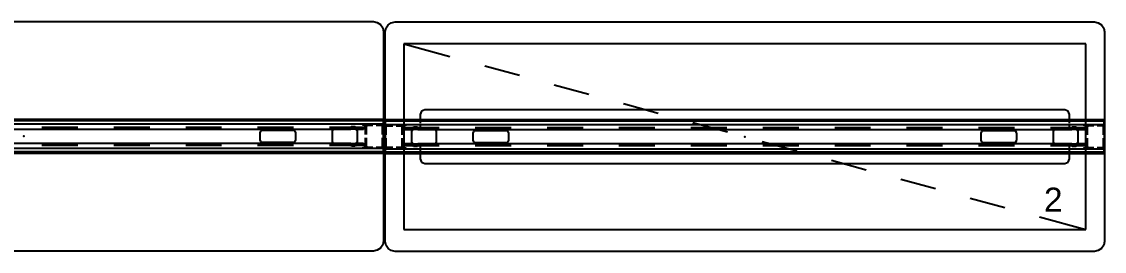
# Model space of a CAD drawing. Header units: inches. Extents: x 0 to 707, y 8 to 426.
# Drawn here: x 239 to 329.4, y 87.5 to 106.7 of the extents above; entities that cross this region are included whole.
import ezdxf

# ---------------------------------------------------------------- set-up
doc = ezdxf.new("R2010")
doc.units = ezdxf.units.IN
doc.header["$MEASUREMENT"] = 0
for name, color, linetype in [('PHWALL', 7, 'Continuous'), ('STORAGE', 7, 'Continuous'), ('TILE', 3, 'Continuous')]:
    doc.layers.add(name, color=color, linetype=linetype)
doc.styles.get("Standard").update_dxf_attribs({"font": 'arial.ttf'})

# ---------------------------------------------------------------- blocks, each defined once
blk = doc.blocks.new('PHZ100_75601_0P')
at = {"layer": 'PHWALL'}
for p, q in [((-30, 8.762), (-29.926, 9.102)), ((-29.926, 9.102), (-29.761, 9.339)), ((-29.761, 9.339), (-29.521, 9.505)), ((-29.521, 9.505), (-29.184, 9.578)), ((-29.184, 9.578), (29.184, 9.578)), ((29.184, 9.578), (29.488, 9.519)), ((29.488, 9.519), (29.761, 9.339)), ((29.761, 9.339), (29.948, 9.048)), ((29.948, 9.048), (30, 8.762)), ((-30, -8.762), (-30, 8.762)), ((30, 8.762), (30, -8.762)), ((30, 1.354), (-30, 1.354)), ((30, 1.294), (-30, 1.294)), ((-30, 1.235), (-30, -1.235)), ((-30, 0.834), (-29.977, 0.918)), ((-29.977, 0.918), (-29.92, 0.976)), ((-29.92, 0.976), (-29.834, 1)), ((-29.876, 0.902), (-29.823, 0.917)), ((-29.834, 1), (-29.362, 1)), ((-29.823, 0.917), (-29.362, 0.917)), ((-29.087, 1), (-28.666, 1)), ((-29.087, 0.917), (-28.666, 0.917)), ((-28.666, 1), (-28.666, 0.917)), ((-28.58, 0.976), (-28.666, 1)), ((-28.624, 0.902), (-28.666, 0.917)), ((-28.523, 0.918), (-28.58, 0.976)), ((-28.5, 0.834), (-28.523, 0.918)), ((28.5, 0.834), (28.523, 0.918)), ((28.523, 0.918), (28.58, 0.976)), ((28.58, 0.976), (28.666, 1)), ((28.624, 0.902), (28.666, 0.917)), ((28.666, 1), (28.666, 0.917)), ((29.127, 1), (28.666, 1)), ((29.127, 0.917), (28.666, 0.917)), ((29.834, 1), (29.402, 1)), ((29.823, 0.917), (29.402, 0.917)), ((29.876, 0.902), (29.823, 0.917)), ((29.92, 0.976), (29.834, 1)), ((29.977, 0.918), (29.92, 0.976)), ((30, 0.834), (29.977, 0.918)), ((30, 0.157), (30, 1.235)), ((-30, 0.157), (-30, 0.834)), ((-29.92, 0.812), (-29.903, 0.875)), ((-29.92, 0.157), (-29.92, 0.812)), ((-29.903, 0.875), (-29.876, 0.902)), ((-28.597, 0.875), (-28.624, 0.902)), ((-28.583, 0.823), (-28.597, 0.875)), ((-28.583, 0.157), (-28.583, 0.823)), ((-25.5, 0.725), (-28.583, 0.725)), ((-28.583, 0.665), (-25.5, 0.665)), ((-28.5, 0.157), (-28.5, 0.834)), ((-27.795, 0.433), (-27.738, 0.572)), ((-27.795, -0.433), (-27.795, 0.433)), ((-27.738, 0.572), (-27.598, 0.63)), ((-27.598, 0.63), (-25.945, 0.63)), ((-25.945, 0.63), (-25.806, 0.572)), ((-25.806, 0.572), (-25.748, 0.433)), ((-25.748, 0.433), (-25.748, -0.433)), ((-22.627, 0.442), (-22.685, 0.303)), ((-22.685, 0.303), (-22.685, -0.303)), ((-22.488, 0.5), (-22.627, 0.442)), ((-19.5, 0.725), (-22.5, 0.725)), ((-22.5, 0.665), (-19.5, 0.665)), ((-19.882, 0.5), (-22.488, 0.5)), ((-19.743, 0.442), (-19.882, 0.5)), ((-19.685, 0.303), (-19.743, 0.442)), ((-19.685, -0.303), (-19.685, 0.303)), ((-13.5, 0.725), (-16.5, 0.725)), ((-16.5, 0.665), (-13.5, 0.665)), ((-7.5, 0.725), (-10.5, 0.725)), ((-10.5, 0.665), (-7.5, 0.665)), ((-1.5, 0.725), (-4.5, 0.725)), ((-4.5, 0.665), (-1.5, 0.665)), ((4.5, 0.725), (1.5, 0.725)), ((1.5, 0.665), (4.5, 0.665)), ((10.5, 0.725), (7.5, 0.725)), ((7.5, 0.665), (10.5, 0.665)), ((16.5, 0.725), (13.5, 0.725)), ((13.5, 0.665), (16.5, 0.665)), ((22.5, 0.725), (19.5, 0.725)), ((19.5, 0.665), (22.5, 0.665)), ((19.743, 0.442), (19.685, 0.303)), ((19.685, 0.303), (19.685, -0.303)), ((19.882, 0.5), (19.743, 0.442)), ((22.488, 0.5), (19.882, 0.5)), ((22.627, 0.442), (22.488, 0.5)), ((22.685, 0.303), (22.627, 0.442)), ((22.685, -0.303), (22.685, 0.303)), ((28.583, 0.725), (25.5, 0.725)), ((25.5, 0.665), (28.583, 0.665)), ((25.748, 0.433), (25.806, 0.572)), ((25.748, -0.433), (25.748, 0.433)), ((25.806, 0.572), (25.945, 0.63)), ((25.945, 0.63), (27.598, 0.63)), ((27.598, 0.63), (27.738, 0.572)), ((27.738, 0.572), (27.795, 0.433)), ((27.795, 0.433), (27.795, -0.433)), ((28.5, 0.157), (28.5, 0.834)), ((28.583, 0.823), (28.597, 0.875)), ((28.583, 0.157), (28.583, 0.823)), ((28.597, 0.875), (28.624, 0.902)), ((29.903, 0.875), (29.876, 0.902)), ((29.92, 0.812), (29.903, 0.875)), ((29.92, 0.157), (29.92, 0.812)), ((30, -0.834), (30, 0.834)), ((-30, -0.834), (-30, -0.118)), ((-29.976, -0.92), (-30, -0.834)), ((-29.92, -0.812), (-29.92, -0.118)), ((-29.902, -0.876), (-29.92, -0.812)), ((-29.875, -0.903), (-29.902, -0.876)), ((-29.823, -0.917), (-29.875, -0.903)), ((-28.666, -0.917), (-28.625, -0.903)), ((-28.625, -0.903), (-28.598, -0.876)), ((-28.598, -0.876), (-28.583, -0.823)), ((-28.583, -0.823), (-28.583, -0.118)), ((-25.5, -0.665), (-28.583, -0.665)), ((-28.583, -0.725), (-25.5, -0.725)), ((-28.524, -0.92), (-28.5, -0.834)), ((-28.5, -0.834), (-28.5, -0.118)), ((-27.738, -0.572), (-27.795, -0.433)), ((-27.598, -0.63), (-27.738, -0.572)), ((-25.945, -0.63), (-27.598, -0.63)), ((-25.806, -0.572), (-25.945, -0.63)), ((-25.748, -0.433), (-25.806, -0.572)), ((-22.685, -0.303), (-22.627, -0.442)), ((-22.627, -0.442), (-22.488, -0.5)), ((-19.5, -0.665), (-22.5, -0.665)), ((-22.5, -0.725), (-19.5, -0.725)), ((-22.488, -0.5), (-19.882, -0.5)), ((-19.882, -0.5), (-19.743, -0.442)), ((-19.743, -0.442), (-19.685, -0.303)), ((-13.5, -0.665), (-16.5, -0.665)), ((-16.5, -0.725), (-13.5, -0.725)), ((-7.5, -0.665), (-10.5, -0.665)), ((-10.5, -0.725), (-7.5, -0.725)), ((-1.5, -0.665), (-4.5, -0.665)), ((-4.5, -0.725), (-1.5, -0.725)), ((4.5, -0.665), (1.5, -0.665)), ((1.5, -0.725), (4.5, -0.725)), ((10.5, -0.665), (7.5, -0.665)), ((7.5, -0.725), (10.5, -0.725)), ((16.5, -0.665), (13.5, -0.665)), ((13.5, -0.725), (16.5, -0.725)), ((22.5, -0.665), (19.5, -0.665)), ((19.5, -0.725), (22.5, -0.725)), ((19.685, -0.303), (19.743, -0.442)), ((19.743, -0.442), (19.882, -0.5)), ((19.882, -0.5), (22.488, -0.5)), ((22.488, -0.5), (22.627, -0.442)), ((22.627, -0.442), (22.685, -0.303)), ((28.583, -0.665), (25.5, -0.665)), ((25.5, -0.725), (28.583, -0.725)), ((25.806, -0.572), (25.748, -0.433)), ((25.945, -0.63), (25.806, -0.572)), ((27.598, -0.63), (25.945, -0.63)), ((27.738, -0.572), (27.598, -0.63)), ((27.795, -0.433), (27.738, -0.572)), ((28.5, -0.834), (28.5, -0.118)), ((28.524, -0.92), (28.5, -0.834)), ((28.583, -0.823), (28.583, -0.118)), ((28.598, -0.876), (28.583, -0.823)), ((28.625, -0.903), (28.598, -0.876)), ((28.666, -0.917), (28.625, -0.903)), ((29.823, -0.917), (29.875, -0.903)), ((29.875, -0.903), (29.902, -0.876)), ((29.902, -0.876), (29.92, -0.812)), ((29.92, -0.812), (29.92, -0.118)), ((29.976, -0.92), (30, -0.834)), ((30, -1.235), (30, -0.118)), ((30, -1.294), (-30, -1.294)), ((30, -1.354), (-30, -1.354)), ((-29.918, -0.977), (-29.976, -0.92)), ((-29.834, -1), (-29.918, -0.977)), ((-29.362, -1), (-29.834, -1)), ((-29.362, -0.917), (-29.823, -0.917)), ((-28.666, -0.917), (-29.087, -0.917)), ((-28.666, -1), (-29.087, -1)), ((-28.666, -0.917), (-28.666, -1)), ((-28.666, -1), (-28.582, -0.977)), ((-28.582, -0.977), (-28.524, -0.92)), ((28.582, -0.977), (28.524, -0.92)), ((28.666, -1), (28.582, -0.977)), ((28.666, -0.917), (28.666, -1)), ((28.666, -0.917), (29.127, -0.917)), ((28.666, -1), (29.127, -1)), ((29.402, -0.917), (29.823, -0.917)), ((29.402, -1), (29.834, -1)), ((29.834, -1), (29.918, -0.977)), ((29.918, -0.977), (29.976, -0.92)), ((-29.926, -9.102), (-30, -8.762)), ((30, -8.762), (29.948, -9.048)), ((-29.761, -9.339), (-29.926, -9.102)), ((-29.521, -9.505), (-29.761, -9.339)), ((-29.184, -9.578), (-29.521, -9.505)), ((29.184, -9.578), (-29.184, -9.578)), ((29.488, -9.519), (29.184, -9.578)), ((29.761, -9.339), (29.488, -9.519)), ((29.948, -9.048), (29.761, -9.339))]:
    blk.add_line(p, q, dxfattribs=at)
blk.add_point((0, 0), dxfattribs=at)
blk = doc.blocks.new('PHZ130_3560R_0P')
at = {"layer": 'TILE'}
for p, q in [((-28.45, -0.831), (-28.462, -0.859)), ((-28.462, -0.859), (-28.462, -0.922)), ((-28.356, -0.737), (-28.45, -0.831)), ((-28.344, -0.709), (-28.356, -0.737)), ((-27.675, -0.607), (-28.344, -0.607)), ((-28.344, -0.607), (-28.344, -0.709)), ((-27.675, -0.78), (-27.675, -0.607)), ((-27.635, -0.82), (-27.675, -0.78)), ((-27.32, -0.82), (-27.635, -0.82)), ((-27.281, -0.78), (-27.32, -0.82)), ((27.282, -0.607), (-27.281, -0.607)), ((-27.281, -0.607), (-27.281, -0.78)), ((27.282, -0.779), (27.282, -0.607)), ((27.322, -0.82), (27.282, -0.779)), ((27.635, -0.82), (27.322, -0.82)), ((27.676, -0.78), (27.635, -0.82)), ((28.344, -0.607), (27.676, -0.607)), ((27.676, -0.607), (27.676, -0.78)), ((28.344, -0.706), (28.344, -0.607)), ((28.358, -0.74), (28.344, -0.706)), ((28.452, -0.833), (28.358, -0.74)), ((28.462, -0.858), (28.452, -0.833)), ((28.462, -0.922), (28.462, -0.858)), ((-29.97, -1.437), (-29.97, -1.002)), ((-29.97, -1.002), (29.97, -1.002)), ((29.97, -1.437), (-29.97, -1.437)), ((-28.462, -0.922), (-28.305, -0.922)), ((-28.305, -0.922), (-28.265, -0.969)), ((-28.265, -0.969), (-28.265, -1.002)), ((28.266, -0.966), (28.305, -0.922)), ((28.266, -1.001), (28.266, -0.966)), ((28.305, -0.922), (28.462, -0.922)), ((29.97, -1.002), (29.97, -1.437))]:
    blk.add_line(p, q, dxfattribs=at)
blk.add_point((0, 0), dxfattribs=at)
blk = doc.blocks.new('PHZ140_3560RN_0P')
at = {"layer": 'TILE'}
for p, q in [((-28.45, -0.831), (-28.462, -0.859)), ((-28.462, -0.859), (-28.462, -0.922)), ((-28.356, -0.737), (-28.45, -0.831)), ((-28.344, -0.709), (-28.356, -0.737)), ((-27.675, -0.607), (-28.344, -0.607)), ((-28.344, -0.607), (-28.344, -0.709)), ((-27.675, -0.78), (-27.675, -0.607)), ((-27.635, -0.82), (-27.675, -0.78)), ((-27.32, -0.82), (-27.635, -0.82)), ((-27.281, -0.78), (-27.32, -0.82)), ((27.282, -0.607), (-27.281, -0.607)), ((-27.281, -0.607), (-27.281, -0.78)), ((27.282, -0.779), (27.282, -0.607)), ((27.322, -0.82), (27.282, -0.779)), ((27.635, -0.82), (27.322, -0.82)), ((27.676, -0.78), (27.635, -0.82)), ((28.344, -0.607), (27.676, -0.607)), ((27.676, -0.607), (27.676, -0.78)), ((28.344, -0.706), (28.344, -0.607)), ((28.358, -0.74), (28.344, -0.706)), ((28.452, -0.833), (28.358, -0.74)), ((28.462, -0.858), (28.452, -0.833)), ((28.462, -0.922), (28.462, -0.858)), ((-29.97, -1.437), (-29.97, -1.002)), ((-29.97, -1.002), (29.97, -1.002)), ((29.97, -1.437), (-29.97, -1.437)), ((-28.462, -0.922), (-28.305, -0.922)), ((-28.305, -0.922), (-28.265, -0.969)), ((-28.265, -0.969), (-28.265, -1.002)), ((28.266, -0.966), (28.305, -0.922)), ((28.266, -1.001), (28.266, -0.966)), ((28.305, -0.922), (28.462, -0.922)), ((29.97, -1.002), (29.97, -1.437))]:
    blk.add_line(p, q, dxfattribs=at)
blk.add_point((0, 0), dxfattribs=at)
blk = doc.blocks.new('PHZ100_75602_0P')
at = {"layer": 'PHWALL'}
for p, q in [((-30, 8.762), (-29.926, 9.102)), ((-29.926, 9.102), (-29.761, 9.339)), ((-29.761, 9.339), (-29.521, 9.505)), ((-29.521, 9.505), (-29.184, 9.578)), ((-29.184, 9.578), (29.184, 9.578)), ((29.184, 9.578), (29.488, 9.519)), ((29.488, 9.519), (29.761, 9.339)), ((29.761, 9.339), (29.948, 9.048)), ((29.948, 9.048), (30, 8.762)), ((-30, -8.762), (-30, 8.762)), ((30, 8.762), (30, -8.762)), ((-26.971, 2.125), (-27.086, 1.846)), ((-27.086, 1.846), (-27.086, 1.125)), ((-26.692, 2.24), (-26.971, 2.125)), ((26.692, 2.24), (-26.692, 2.24)), ((26.971, 2.125), (26.692, 2.24)), ((27.086, 1.846), (26.971, 2.125)), ((27.086, 1.125), (27.086, 1.846)), ((30, 1.354), (-30, 1.354)), ((30, 1.294), (-30, 1.294)), ((-30, 1.235), (-30, -1.235)), ((-30, 0.834), (-29.977, 0.918)), ((-29.977, 0.918), (-29.92, 0.976)), ((-29.92, 0.976), (-29.834, 1)), ((-29.876, 0.902), (-29.823, 0.917)), ((-29.834, 1), (-29.362, 1)), ((-29.823, 0.917), (-29.362, 0.917)), ((-29.087, 1), (-28.666, 1)), ((-29.087, 0.917), (-28.666, 0.917)), ((-28.666, 1), (-28.666, 0.917)), ((-28.58, 0.976), (-28.666, 1)), ((-28.624, 0.902), (-28.666, 0.917)), ((-28.523, 0.918), (-28.58, 0.976)), ((-28.5, 0.834), (-28.523, 0.918)), ((-27.086, 1.065), (-27.086, 0.725)), ((27.086, 0.725), (27.086, 1.065)), ((28.5, 0.834), (28.523, 0.918)), ((28.523, 0.918), (28.58, 0.976)), ((28.58, 0.976), (28.666, 1)), ((28.624, 0.902), (28.666, 0.917)), ((28.666, 1), (28.666, 0.917)), ((29.127, 1), (28.666, 1)), ((29.127, 0.917), (28.666, 0.917)), ((29.834, 1), (29.402, 1)), ((29.823, 0.917), (29.402, 0.917)), ((29.876, 0.902), (29.823, 0.917)), ((29.92, 0.976), (29.834, 1)), ((29.977, 0.918), (29.92, 0.976)), ((30, 0.834), (29.977, 0.918)), ((30, 0.157), (30, 1.235)), ((-30, 0.157), (-30, 0.834)), ((-29.92, 0.812), (-29.903, 0.875)), ((-29.92, 0.157), (-29.92, 0.812)), ((-29.903, 0.875), (-29.876, 0.902)), ((-28.597, 0.875), (-28.624, 0.902)), ((-28.583, 0.823), (-28.597, 0.875)), ((-28.583, 0.157), (-28.583, 0.823)), ((-25.5, 0.725), (-28.583, 0.725)), ((-28.583, 0.665), (-25.5, 0.665)), ((-28.5, 0.157), (-28.5, 0.834)), ((-27.795, 0.433), (-27.738, 0.572)), ((-27.795, -0.433), (-27.795, 0.433)), ((-27.738, 0.572), (-27.598, 0.63)), ((-27.598, 0.63), (-25.945, 0.63)), ((-25.945, 0.63), (-25.806, 0.572)), ((-25.806, 0.572), (-25.748, 0.433)), ((-25.748, 0.433), (-25.748, -0.433)), ((-22.627, 0.442), (-22.685, 0.303)), ((-22.685, 0.303), (-22.685, -0.303)), ((-22.488, 0.5), (-22.627, 0.442)), ((-19.5, 0.725), (-22.5, 0.725)), ((-22.5, 0.665), (-19.5, 0.665)), ((-19.882, 0.5), (-22.488, 0.5)), ((-19.743, 0.442), (-19.882, 0.5)), ((-19.685, 0.303), (-19.743, 0.442)), ((-19.685, -0.303), (-19.685, 0.303)), ((-13.5, 0.725), (-16.5, 0.725)), ((-16.5, 0.665), (-13.5, 0.665)), ((-7.5, 0.725), (-10.5, 0.725)), ((-10.5, 0.665), (-7.5, 0.665)), ((-1.5, 0.725), (-4.5, 0.725)), ((-4.5, 0.665), (-1.5, 0.665)), ((4.5, 0.725), (1.5, 0.725)), ((1.5, 0.665), (4.5, 0.665)), ((10.5, 0.725), (7.5, 0.725)), ((7.5, 0.665), (10.5, 0.665)), ((16.5, 0.725), (13.5, 0.725)), ((13.5, 0.665), (16.5, 0.665)), ((22.5, 0.725), (19.5, 0.725)), ((19.5, 0.665), (22.5, 0.665)), ((19.743, 0.442), (19.685, 0.303)), ((19.685, 0.303), (19.685, -0.303)), ((19.882, 0.5), (19.743, 0.442)), ((22.488, 0.5), (19.882, 0.5)), ((22.627, 0.442), (22.488, 0.5)), ((22.685, 0.303), (22.627, 0.442)), ((22.685, -0.303), (22.685, 0.303)), ((28.583, 0.725), (25.5, 0.725)), ((25.5, 0.665), (28.583, 0.665)), ((25.748, 0.433), (25.806, 0.572)), ((25.748, -0.433), (25.748, 0.433)), ((25.806, 0.572), (25.945, 0.63)), ((25.945, 0.63), (27.598, 0.63)), ((27.598, 0.63), (27.738, 0.572)), ((27.738, 0.572), (27.795, 0.433)), ((27.795, 0.433), (27.795, -0.433)), ((28.5, 0.157), (28.5, 0.834)), ((28.583, 0.823), (28.597, 0.875)), ((28.583, 0.157), (28.583, 0.823)), ((28.597, 0.875), (28.624, 0.902)), ((29.903, 0.875), (29.876, 0.902)), ((29.92, 0.812), (29.903, 0.875)), ((29.92, 0.157), (29.92, 0.812)), ((30, -0.834), (30, 0.834)), ((-30, -0.834), (-30, -0.118)), ((-29.976, -0.92), (-30, -0.834)), ((-29.92, -0.812), (-29.92, -0.118)), ((-29.902, -0.876), (-29.92, -0.812)), ((-29.875, -0.903), (-29.902, -0.876)), ((-29.823, -0.917), (-29.875, -0.903)), ((-28.666, -0.917), (-28.625, -0.903)), ((-28.625, -0.903), (-28.598, -0.876)), ((-28.598, -0.876), (-28.583, -0.823)), ((-28.583, -0.823), (-28.583, -0.118)), ((-25.5, -0.665), (-28.583, -0.665)), ((-28.583, -0.725), (-25.5, -0.725)), ((-28.524, -0.92), (-28.5, -0.834)), ((-28.5, -0.834), (-28.5, -0.118)), ((-27.738, -0.572), (-27.795, -0.433)), ((-27.598, -0.63), (-27.738, -0.572)), ((-25.945, -0.63), (-27.598, -0.63)), ((-27.086, -0.725), (-27.086, -1.065)), ((-25.806, -0.572), (-25.945, -0.63)), ((-25.748, -0.433), (-25.806, -0.572)), ((-22.685, -0.303), (-22.627, -0.442)), ((-22.627, -0.442), (-22.488, -0.5)), ((-19.5, -0.665), (-22.5, -0.665)), ((-22.5, -0.725), (-19.5, -0.725)), ((-22.488, -0.5), (-19.882, -0.5)), ((-19.882, -0.5), (-19.743, -0.442)), ((-19.743, -0.442), (-19.685, -0.303)), ((-13.5, -0.665), (-16.5, -0.665)), ((-16.5, -0.725), (-13.5, -0.725)), ((-7.5, -0.665), (-10.5, -0.665)), ((-10.5, -0.725), (-7.5, -0.725)), ((-1.5, -0.665), (-4.5, -0.665)), ((-4.5, -0.725), (-1.5, -0.725)), ((4.5, -0.665), (1.5, -0.665)), ((1.5, -0.725), (4.5, -0.725)), ((10.5, -0.665), (7.5, -0.665)), ((7.5, -0.725), (10.5, -0.725)), ((16.5, -0.665), (13.5, -0.665)), ((13.5, -0.725), (16.5, -0.725)), ((22.5, -0.665), (19.5, -0.665)), ((19.5, -0.725), (22.5, -0.725)), ((19.685, -0.303), (19.743, -0.442)), ((19.743, -0.442), (19.882, -0.5)), ((19.882, -0.5), (22.488, -0.5)), ((22.488, -0.5), (22.627, -0.442)), ((22.627, -0.442), (22.685, -0.303)), ((28.583, -0.665), (25.5, -0.665)), ((25.5, -0.725), (28.583, -0.725)), ((25.806, -0.572), (25.748, -0.433)), ((25.945, -0.63), (25.806, -0.572)), ((27.598, -0.63), (25.945, -0.63)), ((27.086, -1.065), (27.086, -0.725)), ((27.738, -0.572), (27.598, -0.63)), ((27.795, -0.433), (27.738, -0.572)), ((28.5, -0.834), (28.5, -0.118)), ((28.524, -0.92), (28.5, -0.834)), ((28.583, -0.823), (28.583, -0.118)), ((28.598, -0.876), (28.583, -0.823)), ((28.625, -0.903), (28.598, -0.876)), ((28.666, -0.917), (28.625, -0.903)), ((29.823, -0.917), (29.875, -0.903)), ((29.875, -0.903), (29.902, -0.876)), ((29.902, -0.876), (29.92, -0.812)), ((29.92, -0.812), (29.92, -0.118)), ((29.976, -0.92), (30, -0.834)), ((30, -1.235), (30, -0.118)), ((30, -1.294), (-30, -1.294)), ((30, -1.354), (-30, -1.354)), ((-29.918, -0.977), (-29.976, -0.92)), ((-29.834, -1), (-29.918, -0.977)), ((-29.362, -1), (-29.834, -1)), ((-29.362, -0.917), (-29.823, -0.917)), ((-28.666, -0.917), (-29.087, -0.917)), ((-28.666, -1), (-29.087, -1)), ((-28.666, -0.917), (-28.666, -1)), ((-28.666, -1), (-28.582, -0.977)), ((-28.582, -0.977), (-28.524, -0.92)), ((-27.086, -1.125), (-27.086, -1.846)), ((27.086, -1.846), (27.086, -1.125)), ((28.582, -0.977), (28.524, -0.92)), ((28.666, -1), (28.582, -0.977)), ((28.666, -0.917), (28.666, -1)), ((28.666, -0.917), (29.127, -0.917)), ((28.666, -1), (29.127, -1)), ((29.402, -0.917), (29.823, -0.917)), ((29.402, -1), (29.834, -1)), ((29.834, -1), (29.918, -0.977)), ((29.918, -0.977), (29.976, -0.92)), ((-27.086, -1.846), (-26.971, -2.125)), ((-26.971, -2.125), (-26.692, -2.24)), ((-26.692, -2.24), (26.692, -2.24)), ((26.692, -2.24), (26.971, -2.125)), ((26.971, -2.125), (27.086, -1.846)), ((-29.926, -9.102), (-30, -8.762)), ((30, -8.762), (29.948, -9.048)), ((-29.761, -9.339), (-29.926, -9.102)), ((-29.521, -9.505), (-29.761, -9.339)), ((-29.184, -9.578), (-29.521, -9.505)), ((29.184, -9.578), (-29.184, -9.578)), ((29.488, -9.519), (29.184, -9.578)), ((29.761, -9.339), (29.488, -9.519)), ((29.948, -9.048), (29.761, -9.339))]:
    blk.add_line(p, q, dxfattribs=at)
blk.add_point((0, 0), dxfattribs=at)
blk = doc.blocks.new('PHZ150_60L_0P')
at = {"layer": 'STORAGE'}
for p, q in [((28.461, 7.756), (-28.461, 7.756)), ((-28.461, 7.756), (-28.461, -7.756)), ((-28.461, 7.756), (-24.603, 6.705)), ((28.461, -7.756), (28.461, 7.756)), ((-21.708, 5.916), (-18.814, 5.127)), ((-15.919, 4.338), (-13.025, 3.549)), ((-10.131, 2.761), (-7.236, 1.972)), ((-4.342, 1.183), (-1.447, 0.394)), ((1.447, -0.394), (4.342, -1.183)), ((7.236, -1.972), (10.131, -2.761)), ((13.025, -3.549), (15.919, -4.338)), ((18.814, -5.127), (21.708, -5.916)), ((24.603, -6.705), (28.461, -7.756)), ((-28.461, -7.756), (28.461, -7.756))]:
    blk.add_line(p, q, dxfattribs=at)
blk.add_point((0, 0), dxfattribs=at)
blk.add_text('2', height=2, dxfattribs=at).set_placement((24.961, -6.256))
blk = doc.blocks.new('PHZ130_3560M_0P')
at = {"layer": 'TILE'}
for p, q in [((-28.45, -0.831), (-28.462, -0.859)), ((-28.462, -0.859), (-28.462, -0.922)), ((-28.356, -0.737), (-28.45, -0.831)), ((-28.344, -0.709), (-28.356, -0.737)), ((-27.675, -0.607), (-28.344, -0.607)), ((-28.344, -0.607), (-28.344, -0.709)), ((-27.675, -0.78), (-27.675, -0.607)), ((-27.635, -0.82), (-27.675, -0.78)), ((-27.32, -0.82), (-27.635, -0.82)), ((-27.281, -0.78), (-27.32, -0.82)), ((27.282, -0.607), (-27.281, -0.607)), ((-27.281, -0.607), (-27.281, -0.78)), ((27.282, -0.779), (27.282, -0.607)), ((27.322, -0.82), (27.282, -0.779)), ((27.635, -0.82), (27.322, -0.82)), ((27.676, -0.78), (27.635, -0.82)), ((28.344, -0.607), (27.676, -0.607)), ((27.676, -0.607), (27.676, -0.78)), ((28.344, -0.706), (28.344, -0.607)), ((28.358, -0.74), (28.344, -0.706)), ((28.452, -0.833), (28.358, -0.74)), ((28.462, -0.858), (28.452, -0.833)), ((28.462, -0.922), (28.462, -0.858)), ((-29.97, -1.437), (-29.97, -1.002)), ((-29.97, -1.002), (29.97, -1.002)), ((29.97, -1.437), (-29.97, -1.437)), ((-28.462, -0.922), (-28.305, -0.922)), ((-28.305, -0.922), (-28.265, -0.969)), ((-28.265, -0.969), (-28.265, -1.002)), ((28.266, -0.966), (28.305, -0.922)), ((28.266, -1.001), (28.266, -0.966)), ((28.305, -0.922), (28.462, -0.922)), ((29.97, -1.002), (29.97, -1.437))]:
    blk.add_line(p, q, dxfattribs=at)
blk.add_point((0, 0), dxfattribs=at)

msp = doc.modelspace()

# ---------------------------------------------------------------- block references
for name, p in [('PHZ100_75601_0P', (239.231, 97.134)), ('PHZ100_75602_0P', (299.386, 97.105)), ('PHZ150_60L_0P', (299.386, 97.105)), ('PHZ130_3560R_0P', (239.231, 97.134)), ('PHZ140_3560RN_0P', (239.231, 97.134)), ('PHZ130_3560R_0P', (299.386, 97.105))]:
    msp.add_blockref(name, p)
at = {"rotation": 180}
for name, p in [('PHZ130_3560R_0P', (239.231, 97.134)), ('PHZ140_3560RN_0P', (239.231, 97.134)), ('PHZ130_3560M_0P', (299.386, 97.105))]:
    msp.add_blockref(name, p, dxfattribs=at)

doc.saveas('drawing.dxf')
